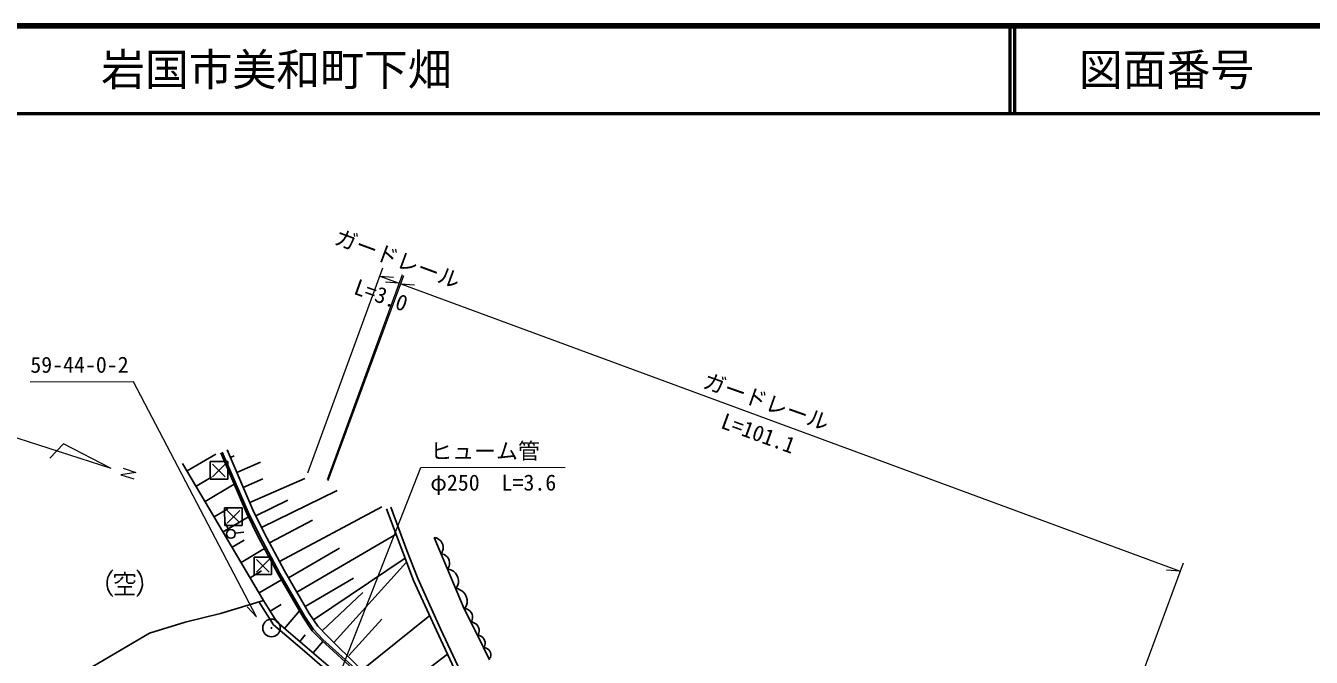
# Model space of a CAD drawing. Units: millimetres, scale not verified. Extents: x 40000 to 680000, y 20000 to 380000.
# Drawn here: x 396420 to 543134, y 307972 to 380000 of the extents above; entities that cross this region are included whole.
import ezdxf
from ezdxf.enums import TextEntityAlignment as Align

# ---------------------------------------------------------------- set-up
doc = ezdxf.new("R2010")
doc.units = ezdxf.units.MM
doc.header["$LTSCALE"] = 1000
for name, color, linetype, lineweight in [('M-BGD', 7, 'Continuous', 25), ('M-BGD-HTXT', 7, 'Continuous', 13), ('M-BMK-SRVR', 3, 'Continuous', 25), ('M-STR-HTXT', 7, 'Continuous', 13), ('M-TTL', 2, 'Continuous', 140), ('M-TTL-LINE', 7, 'Continuous', 50)]:
    doc.layers.add(name, color=color, linetype=linetype, lineweight=lineweight)
doc.layers.add('M-TTL-TXT', color=7, linetype='Continuous')
doc.styles.add('ＭＳ ゴシック', font='')
doc.styles.get('ＭＳ ゴシック').set_extended_font_data('MS Gothic')

msp = doc.modelspace()

# ---------------------------------------------------------------- linework, layer by layer
at = {"layer": 'M-BGD'}
for p, q in [((422351, 324781), (419406, 331621)), ((414841, 329217), (418113, 331148)), ((417470, 330285), (419471, 330289)), ((417474, 328284), (417470, 330285)), ((418670, 331304), (421624, 324446)), ((418854, 331383), (421805, 324529)), ((419471, 330289), (419475, 328287)), ((419774, 330766), (420224, 330960)), ((420510, 329056), (423211, 330219)), ((423558, 314441), (414328, 330087)), ((419194, 328567), (417751, 330005)), ((417753, 328564), (419192, 330008)), ((415866, 327479), (417641, 328526)), ((416892, 325741), (420220, 327704)), ((419475, 328287), (417474, 328284)), ((421246, 327346), (423497, 328315)), ((421983, 325636), (428285, 328349)), ((422683, 324105), (426351, 325908)), ((423346, 322755), (431969, 326992)), ((417918, 324002), (419471, 324919)), ((419125, 325005), (421127, 325008)), ((419128, 323004), (419125, 325005)), ((420848, 323286), (419406, 324725)), ((419408, 323284), (420847, 324727)), ((421127, 325008), (421129, 323006)), ((421624, 324446), (422965, 321715)), ((421805, 324529), (423143, 321807)), ((423678, 322080), (422351, 324781)), ((425373, 318893), (437068, 325114)), ((437605, 324916), (439442, 319974)), ((438074, 325090), (439908, 320155)), ((418943, 322264), (421852, 323980)), ((421129, 323006), (419128, 323004)), ((419608, 322483), (419144, 323369)), ((424243, 321018), (429142, 323623)), ((419969, 320525), (421357, 321344)), ((420336, 322110), (421326, 322252)), ((422965, 321715), (425239, 317441)), ((423143, 321807), (425414, 317538)), ((425938, 317831), (423678, 322080)), ((427358, 315394), (438691, 321994)), ((443016, 321614), (444555, 318011)), ((443247, 321582), (443016, 321614)), ((443405, 321519), (443247, 321582)), ((443578, 321419), (443405, 321519)), ((443783, 321245), (443578, 321419)), ((420994, 318787), (423680, 320372)), ((426411, 317018), (432219, 320400)), ((439442, 319974), (440694, 316745)), ((439908, 320155), (441155, 316940)), ((443914, 321040), (443783, 321245)), ((443802, 319774), (443939, 319963)), ((444008, 320819), (443914, 321040)), ((443939, 319963), (444002, 320120)), ((444002, 320120), (444050, 320315)), ((444066, 320583), (444008, 320819)), ((444050, 320315), (444066, 320583)), ((422479, 319395), (424480, 319399)), ((422482, 317394), (422479, 319395)), ((424202, 317677), (422759, 319116)), ((422762, 317675), (424200, 319118)), ((424480, 319399), (424483, 317397)), ((429264, 312232), (439718, 319261)), ((431604, 309680), (439888, 318824)), ((444022, 319743), (443802, 319774)), ((444172, 319683), (444022, 319743)), ((444336, 319588), (444172, 319683)), ((444531, 319423), (444336, 319588)), ((444656, 319228), (444531, 319423)), ((444745, 319019), (444656, 319228)), ((444740, 318355), (444785, 318539)), ((444800, 318794), (444745, 319019)), ((444785, 318539), (444800, 318794)), ((405806, 317057), (405727, 316657)), ((405966, 317458), (405806, 317057)), ((406206, 317778), (405966, 317458)), ((406366, 317938), (406206, 317778)), ((406607, 317378), (408848, 317380)), ((406607, 317058), (406607, 317378)), ((407487, 317139), (407328, 316898)), ((407727, 317699), (407727, 317379)), ((407968, 317299), (407968, 316579)), ((408848, 317380), (408848, 317139)), ((409088, 317940), (409248, 317780)), ((409248, 317780), (409488, 317460)), ((409488, 317460), (409649, 317060)), ((409649, 317060), (409729, 316660)), ((422020, 317049), (423324, 317818)), ((424483, 317397), (422482, 317394)), ((425239, 317441), (428098, 312531)), ((425414, 317538), (428268, 312638)), ((428777, 312957), (425938, 317831)), ((428304, 313769), (433830, 316987)), ((441155, 316940), (443767, 311226)), ((444549, 318025), (444679, 318205)), ((444555, 318011), (446472, 313503)), ((444833, 317973), (444555, 318011)), ((444679, 318205), (444740, 318355)), ((445022, 317897), (444833, 317973)), ((445229, 317776), (445022, 317897)), ((445475, 317567), (445229, 317776)), ((445632, 317321), (445475, 317567)), ((445745, 317056), (445632, 317321)), ((445813, 316772), (445745, 317056)), ((405727, 316657), (405727, 316177)), ((405727, 316177), (405807, 315776)), ((405807, 315776), (405968, 315376)), ((406848, 316498), (406607, 316417)), ((407088, 316658), (406848, 316498)), ((406928, 316017), (408529, 316019)), ((407328, 316898), (407088, 316658)), ((407728, 316018), (407729, 315137)), ((407968, 316579), (408128, 316419)), ((408128, 316419), (408689, 316419)), ((408689, 316419), (408849, 316579)), ((408849, 316579), (408849, 316739)), ((409650, 315779), (409490, 315379)), ((409730, 316180), (409650, 315779)), ((409729, 316660), (409730, 316180)), ((423046, 315310), (425602, 316818)), ((440694, 316745), (443314, 311014)), ((445495, 315801), (445660, 316028)), ((445784, 315761), (445495, 315801)), ((445660, 316028), (445736, 316217)), ((445736, 316217), (445793, 316450)), ((445981, 315682), (445784, 315761)), ((445793, 316450), (445813, 316772)), ((446197, 315556), (445981, 315682)), ((446453, 315339), (446197, 315556)), ((405968, 315376), (406208, 315056)), ((406208, 315056), (406368, 314896)), ((406608, 315137), (408850, 315138)), ((409250, 315058), (409090, 314898)), ((409490, 315379), (409250, 315058)), ((418665, 312954), (423558, 314441)), ((423055, 314242), (424702, 311669)), ((425085, 312000), (423558, 314441)), ((424322, 313221), (425559, 313994)), ((430259, 310974), (434889, 315374)), ((446616, 315082), (446453, 315339)), ((446734, 314806), (446616, 315082)), ((446724, 313932), (446784, 314175)), ((446805, 314510), (446734, 314806)), ((446784, 314175), (446805, 314510)), ((414628, 311994), (418665, 312954)), ((425953, 311261), (427667, 313272)), ((428098, 312531), (429124, 311005)), ((428268, 312638), (429281, 311131)), ((429751, 311508), (428777, 312957)), ((434765, 306506), (442533, 312723)), ((446472, 313503), (447966, 310486)), ((446669, 313487), (446472, 313503)), ((446474, 313499), (446645, 313735)), ((446645, 313735), (446724, 313932)), ((446806, 313441), (446669, 313487)), ((446958, 313365), (446806, 313441)), ((447140, 313227), (446958, 313365)), ((447261, 313059), (447140, 313227)), ((447352, 312876), (447261, 313059)), ((447412, 312678), (447352, 312876)), ((447411, 312450), (447412, 312678)), ((410539, 310710), (414628, 311994)), ((424702, 311669), (428230, 308664)), ((428556, 309043), (425085, 312000)), ((429281, 311131), (430347, 310009)), ((430766, 310439), (429751, 311508)), ((433280, 308162), (437048, 312321)), ((443767, 311226), (446568, 305215)), ((447227, 311979), (447334, 312146)), ((447424, 311963), (447227, 311979)), ((447334, 312146), (447380, 312283)), ((447380, 312283), (447411, 312450)), ((447561, 311917), (447424, 311963)), ((447713, 311840), (447561, 311917)), ((447895, 311703), (447713, 311840)), ((448016, 311535), (447895, 311703)), ((448107, 311352), (448016, 311535)), ((448167, 311154), (448107, 311352)), ((448166, 310926), (448167, 311154)), ((401501, 305399), (410539, 310710)), ((427689, 309782), (428320, 310523)), ((429124, 311005), (430207, 309866)), ((429216, 308476), (430321, 309763)), ((430207, 309866), (434206, 306243)), ((430347, 310009), (434350, 306383)), ((434626, 306649), (430766, 310439)), ((443314, 311014), (446123, 304986)), ((447966, 310486), (449359, 307672)), ((448152, 310471), (447966, 310486)), ((447982, 310455), (448089, 310622)), ((448089, 310622), (448135, 310758)), ((448135, 310758), (448166, 310926)), ((448281, 310427), (448152, 310471)), ((448424, 310355), (448281, 310427)), ((448595, 310226), (448424, 310355)), ((448709, 310068), (448595, 310226)), ((448794, 309895), (448709, 310068)), ((448851, 309709), (448794, 309895)), ((448850, 309494), (448851, 309709)), ((428230, 308664), (430871, 306395)), ((431195, 306777), (428556, 309043)), ((437533, 302990), (444572, 308315)), ((448676, 309051), (448777, 309208)), ((448851, 309037), (448676, 309051)), ((448777, 309208), (448821, 309337)), ((448821, 309337), (448850, 309494)), ((448971, 308996), (448851, 309037)), ((449105, 308929), (448971, 308996)), ((449266, 308807), (449105, 308929)), ((449373, 308659), (449266, 308807)), ((449453, 308497), (449373, 308659)), ((449506, 308323), (449453, 308497)), ((449477, 307974), (449505, 308121)), ((449505, 308121), (449506, 308323)), ((449437, 307853), (449477, 307974))]:
    msp.add_line(p, q, dxfattribs=at)
msp.add_circle((419840, 322040), 500, dxfattribs=at)
at = {"layer": 'M-BGD-HTXT'}
for p, q in [((406160, 329513), (382337, 337143)), ((400748, 332297), (399184, 330696)), ((406160, 329513), (400748, 332297)), ((409004, 329061), (407285, 328770)), ((407285, 328770), (408764, 328305)), ((407533, 329532), (409004, 329061))]:
    msp.add_line(p, q, dxfattribs=at)
at = {"layer": 'M-BMK-SRVR'}
for radius in [1001, 40]:
    msp.add_circle((424474, 311319), radius, dxfattribs=at)
at = {"layer": 'M-STR-HTXT'}
for p, q in [((428598, 329001), (437170, 352384)), ((439381, 351574), (430809, 328190)), ((430956, 328136), (439572, 351504)), ((436827, 351449), (438381, 351324)), ((436827, 351449), (439037, 350634)), ((439037, 350634), (437483, 350759)), ((439226, 350565), (440780, 350440)), ((439226, 350565), (528155, 317775)), ((408703, 339375), (396946, 339366)), ((422775, 312588), (408703, 339375)), ((431575, 304372), (441530, 329625)), ((441530, 329625), (457983, 329637)), ((528501, 318714), (519885, 295347)), ((528155, 317775), (526601, 317900)), ((422775, 312588), (421704, 313721))]:
    msp.add_line(p, q, dxfattribs=at)
at = {"layer": 'M-TTL'}
msp.add_line((680000, 380000), (40000, 380000), dxfattribs=at)
at = {"layer": 'M-TTL-LINE'}
for p, q in [((508747, 380000), (508747, 370000)), ((509247, 380000), (509247, 370000)), ((40000, 370000), (680000, 370000))]:
    msp.add_line(p, q, dxfattribs=at)

# ---------------------------------------------------------------- texts
at = {"layer": 'M-STR-HTXT', "style": 'ＭＳ ゴシック'}
for s, rotation, p in [('ガードレール', 339.741, (431323, 354643)), ('L=3.0', 340.441, (433551, 348927)), ('59-44-0-2', 0.041, (396946, 339867)), ('ガードレール', 340.541, (473387, 338247)), ('L=101.1', 339.941, (475433, 333635)), ('ヒューム管', 0.041, (442592, 330031)), ('φ250\u3000L=3.6', 0.041, (442594, 326425))]:
    msp.add_text(s, height=1833, rotation=rotation, dxfattribs=at).set_placement(p, align=Align.BOTTOM_LEFT)
at = {"layer": 'M-TTL-TXT', "style": 'ＭＳ ゴシック'}
msp.add_text('岩国市美和町下畑', height=3666, dxfattribs=at).set_placement((405024, 375000), align=Align.MIDDLE_LEFT)
msp.add_text('図面番号', height=3666, dxfattribs=at).set_placement((526622, 375000), align=Align.MIDDLE_CENTER)

doc.saveas('drawing.dxf')
